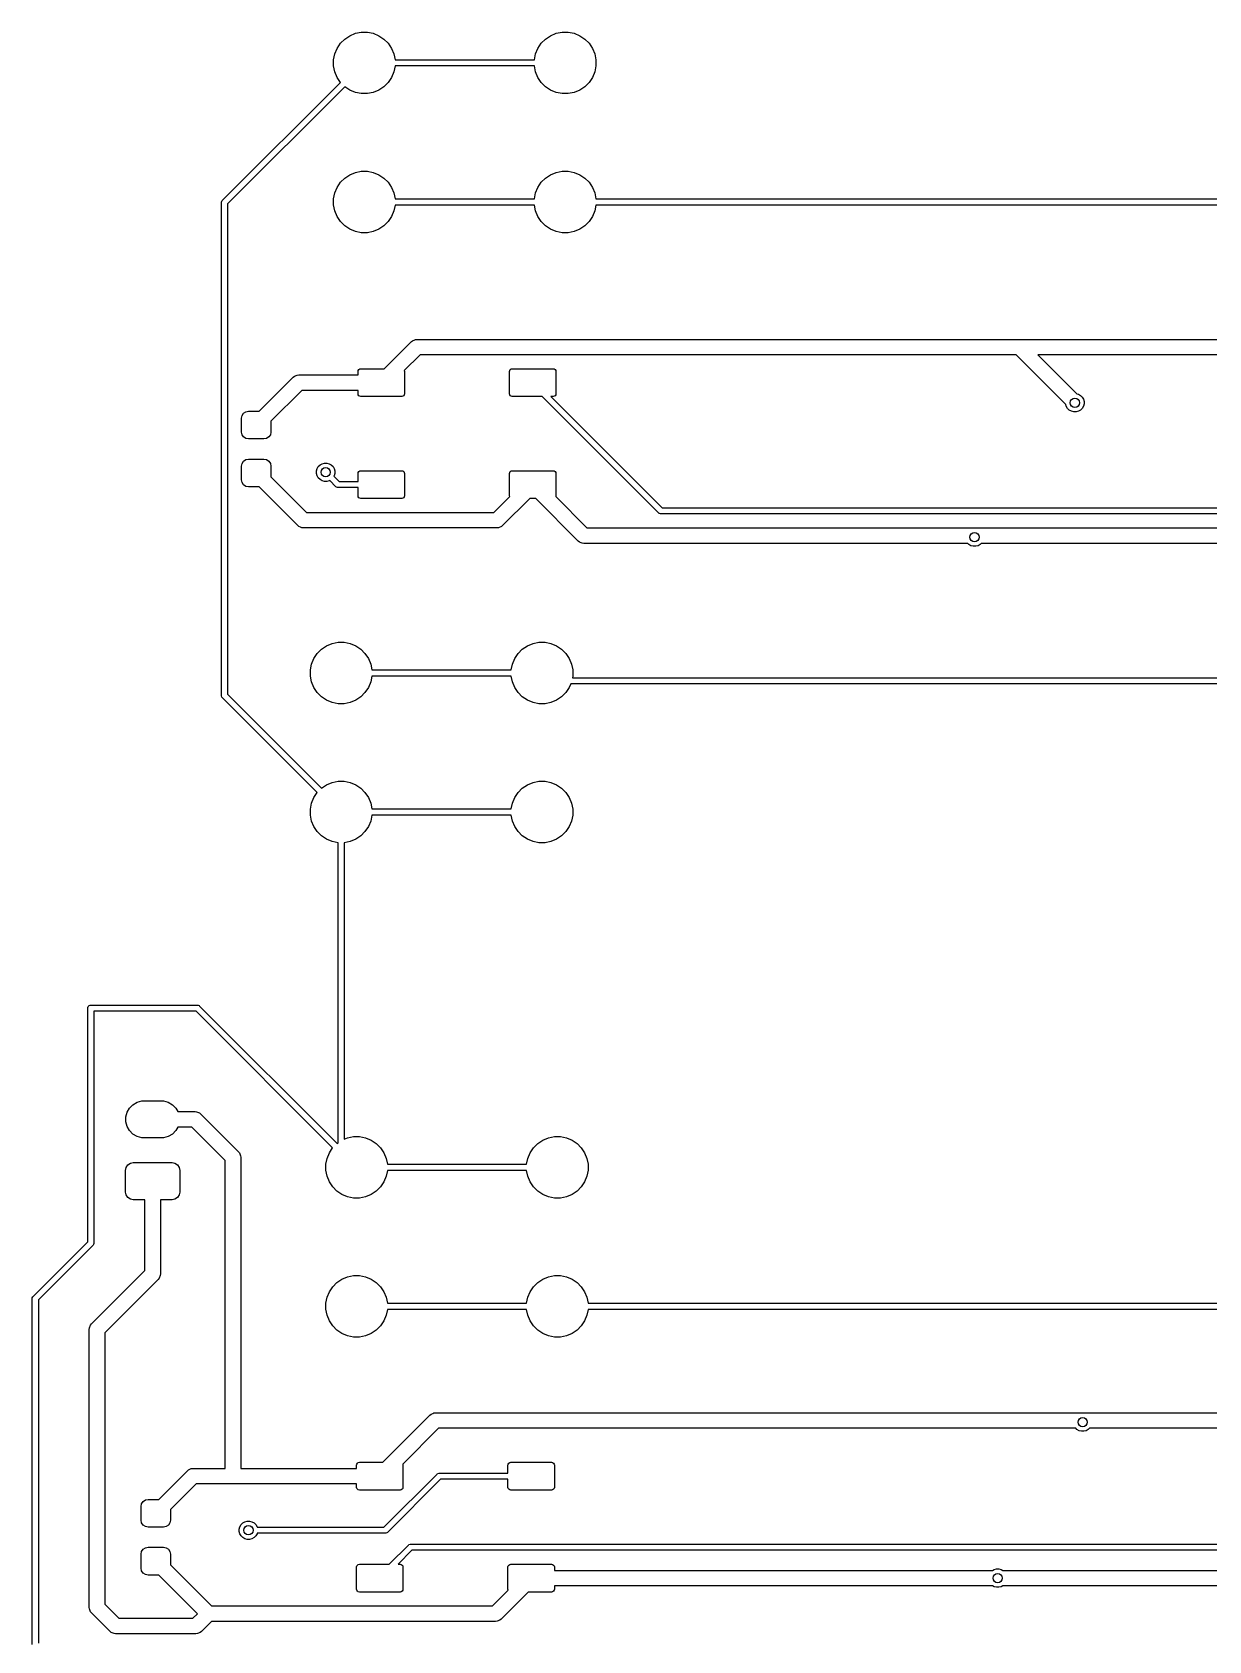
# Model space of a CAD drawing. Extents: x 1.89 to 7.89, y -5.9 to -1.95.
# Drawn here: x 1.894 to 3.393, y -4.129 to -2.079 of the extents above; entities that cross this region are included whole.
import ezdxf

# ---------------------------------------------------------------- set-up
doc = ezdxf.new("R2010")
doc.units = 0
doc.header["$MEASUREMENT"] = 0
doc.layers.add('BLACK', color=7, linetype='CONTINUOUS')

msp = doc.modelspace()

# ---------------------------------------------------------------- linework, layer by layer
at = {"layer": 'BLACK', "linetype": 'CONTINUOUS'}
for p, q in [((2.2865, -2.0931), (2.292, -2.0877)), ((2.292, -2.0877), (2.2984, -2.0834)), ((2.2984, -2.0834), (2.3055, -2.0804)), ((2.3055, -2.0804), (2.3131, -2.0789)), ((2.3131, -2.0789), (2.3208, -2.0789)), ((2.3208, -2.0789), (2.3284, -2.0804)), ((2.3284, -2.0804), (2.3355, -2.0834)), ((2.3355, -2.0834), (2.3419, -2.0877)), ((2.3419, -2.0877), (2.3474, -2.0931)), ((2.5424, -2.0931), (2.5479, -2.0877)), ((2.5479, -2.0877), (2.5543, -2.0834)), ((2.5543, -2.0834), (2.5614, -2.0804)), ((2.5614, -2.0804), (2.569, -2.0789)), ((2.569, -2.0789), (2.5767, -2.0789)), ((2.5767, -2.0789), (2.5843, -2.0804)), ((2.5843, -2.0804), (2.5914, -2.0834)), ((2.5914, -2.0834), (2.5978, -2.0877)), ((2.5978, -2.0877), (2.6033, -2.0931)), ((2.2777, -2.1143), (2.2793, -2.1067)), ((2.2793, -2.1067), (2.2822, -2.0996)), ((2.2822, -2.0996), (2.2865, -2.0931)), ((2.3474, -2.0931), (2.3517, -2.0996)), ((2.3517, -2.0996), (2.3546, -2.1067)), ((2.3546, -2.1067), (2.3561, -2.1142)), ((2.5337, -2.1142), (2.5352, -2.1067)), ((2.5352, -2.1067), (2.5381, -2.0996)), ((2.5381, -2.0996), (2.5424, -2.0931)), ((2.6033, -2.0931), (2.6076, -2.0996)), ((2.6076, -2.0996), (2.6105, -2.1067)), ((2.6105, -2.1067), (2.612, -2.1143)), ((2.2777, -2.122), (2.2777, -2.1143)), ((2.2793, -2.1295), (2.2777, -2.122)), ((2.2822, -2.1367), (2.2793, -2.1295)), ((2.3546, -2.1295), (2.3517, -2.1367)), ((2.3561, -2.122), (2.3546, -2.1295)), ((2.3561, -2.1142), (2.5337, -2.1142)), ((2.5337, -2.122), (2.3561, -2.122)), ((2.5352, -2.1295), (2.5337, -2.122)), ((2.5381, -2.1367), (2.5352, -2.1295)), ((2.6105, -2.1295), (2.6076, -2.1367)), ((2.612, -2.122), (2.6105, -2.1295)), ((2.612, -2.1143), (2.612, -2.122)), ((2.136, -2.2935), (2.2865, -2.143)), ((2.292, -2.1486), (2.1427, -2.2979)), ((2.2865, -2.143), (2.2822, -2.1367)), ((2.2984, -2.1528), (2.292, -2.1486)), ((2.3419, -2.1485), (2.3355, -2.1528)), ((2.3474, -2.1431), (2.3419, -2.1485)), ((2.3517, -2.1367), (2.3474, -2.1431)), ((2.5424, -2.1431), (2.5381, -2.1367)), ((2.5479, -2.1485), (2.5424, -2.1431)), ((2.5543, -2.1528), (2.5479, -2.1485)), ((2.5978, -2.1485), (2.5914, -2.1528)), ((2.6033, -2.1431), (2.5978, -2.1485)), ((2.6076, -2.1367), (2.6033, -2.1431)), ((2.3055, -2.1558), (2.2984, -2.1528)), ((2.3131, -2.1573), (2.3055, -2.1558)), ((2.3208, -2.1573), (2.3131, -2.1573)), ((2.3284, -2.1558), (2.3208, -2.1573)), ((2.3355, -2.1528), (2.3284, -2.1558)), ((2.5614, -2.1558), (2.5543, -2.1528)), ((2.569, -2.1573), (2.5614, -2.1558)), ((2.5767, -2.1573), (2.569, -2.1573)), ((2.5843, -2.1558), (2.5767, -2.1573)), ((2.5914, -2.1528), (2.5843, -2.1558)), ((2.2822, -2.2767), (2.2865, -2.2703)), ((2.2865, -2.2703), (2.292, -2.2648)), ((2.292, -2.2648), (2.2984, -2.2606)), ((2.2984, -2.2606), (2.3055, -2.2576)), ((2.3055, -2.2576), (2.3131, -2.2561)), ((2.3131, -2.2561), (2.3208, -2.2561)), ((2.3208, -2.2561), (2.3284, -2.2576)), ((2.3284, -2.2576), (2.3355, -2.2606)), ((2.3355, -2.2606), (2.3419, -2.2648)), ((2.3419, -2.2648), (2.3474, -2.2703)), ((2.3474, -2.2703), (2.3517, -2.2767)), ((2.5381, -2.2767), (2.5424, -2.2703)), ((2.5424, -2.2703), (2.5479, -2.2648)), ((2.5479, -2.2648), (2.5543, -2.2606)), ((2.5543, -2.2606), (2.5614, -2.2576)), ((2.5614, -2.2576), (2.569, -2.2561)), ((2.569, -2.2561), (2.5767, -2.2561)), ((2.5767, -2.2561), (2.5843, -2.2576)), ((2.5843, -2.2576), (2.5914, -2.2606)), ((2.5914, -2.2606), (2.5978, -2.2648)), ((2.5978, -2.2648), (2.6033, -2.2703)), ((2.6033, -2.2703), (2.6076, -2.2767)), ((2.1348, -2.2963), (2.1349, -2.2955)), ((2.1349, -2.2955), (2.1355, -2.2941)), ((2.1355, -2.2941), (2.136, -2.2935)), ((2.2777, -2.2914), (2.2793, -2.2838)), ((2.2777, -2.2991), (2.2777, -2.2914)), ((2.2793, -2.2838), (2.2822, -2.2767)), ((2.3517, -2.2767), (2.3546, -2.2838)), ((2.3546, -2.2838), (2.3561, -2.2913)), ((2.3561, -2.2913), (2.5337, -2.2913)), ((2.5337, -2.2913), (2.5352, -2.2838)), ((2.5352, -2.2838), (2.5381, -2.2767)), ((2.6076, -2.2767), (2.6105, -2.2838)), ((2.6105, -2.2838), (2.612, -2.2913)), ((2.612, -2.2913), (3.9904, -2.2913)), ((2.1348, -2.9242), (2.1348, -2.2963)), ((2.1427, -2.2979), (2.1427, -2.9225)), ((2.2793, -2.3067), (2.2777, -2.2991)), ((2.2822, -2.3138), (2.2793, -2.3067)), ((2.2865, -2.3203), (2.2822, -2.3138)), ((2.3517, -2.3138), (2.3474, -2.3203)), ((2.3546, -2.3067), (2.3517, -2.3138)), ((2.3561, -2.2992), (2.3546, -2.3067)), ((2.5337, -2.2992), (2.3561, -2.2992)), ((2.5352, -2.3067), (2.5337, -2.2992)), ((2.5381, -2.3138), (2.5352, -2.3067)), ((2.5424, -2.3203), (2.5381, -2.3138)), ((2.6076, -2.3138), (2.6033, -2.3203)), ((2.6105, -2.3067), (2.6076, -2.3138)), ((2.612, -2.2992), (2.6105, -2.3067)), ((3.9904, -2.2992), (2.612, -2.2992)), ((2.292, -2.3257), (2.2865, -2.3203)), ((2.2984, -2.33), (2.292, -2.3257)), ((2.3055, -2.333), (2.2984, -2.33)), ((2.3131, -2.3345), (2.3055, -2.333)), ((2.3208, -2.3345), (2.3131, -2.3345)), ((2.3284, -2.333), (2.3208, -2.3345)), ((2.3355, -2.33), (2.3284, -2.333)), ((2.3419, -2.3257), (2.3355, -2.33)), ((2.3474, -2.3203), (2.3419, -2.3257)), ((2.5479, -2.3257), (2.5424, -2.3203)), ((2.5543, -2.33), (2.5479, -2.3257)), ((2.5614, -2.333), (2.5543, -2.33)), ((2.569, -2.3345), (2.5614, -2.333)), ((2.5767, -2.3345), (2.569, -2.3345)), ((2.5843, -2.333), (2.5767, -2.3345)), ((2.5914, -2.33), (2.5843, -2.333)), ((2.5978, -2.3257), (2.5914, -2.33)), ((2.6033, -2.3203), (2.5978, -2.3257)), ((2.3424, -2.5079), (2.3769, -2.4733)), ((2.3769, -2.4733), (2.3784, -2.4721)), ((2.3784, -2.4721), (2.3813, -2.4709)), ((2.3813, -2.4709), (2.382, -2.4706)), ((2.382, -2.4706), (2.3839, -2.4704)), ((2.3839, -2.4704), (3.1339, -2.4704)), ((3.1339, -2.4704), (3.1515, -2.4704)), ((3.1515, -2.4704), (3.9881, -2.4704)), ((2.388, -2.4901), (2.3679, -2.5102)), ((3.1339, -2.4901), (2.388, -2.4901)), ((3.1475, -2.4901), (3.1339, -2.4901)), ((3.211, -2.5536), (3.1475, -2.4901)), ((3.9841, -2.4901), (3.1753, -2.4901)), ((3.1753, -2.4901), (3.2249, -2.5397)), ((2.1829, -2.562), (2.2263, -2.5186)), ((2.2263, -2.5186), (2.2278, -2.5174)), ((2.2278, -2.5174), (2.2313, -2.5159)), ((2.2313, -2.5159), (2.2333, -2.5157)), ((2.2313, -2.5159), (2.2313, -2.5159)), ((2.2333, -2.5157), (2.3091, -2.5157)), ((2.3091, -2.5114), (2.3093, -2.5101)), ((2.3091, -2.5157), (2.3091, -2.5114)), ((2.3093, -2.5101), (2.3101, -2.5089)), ((2.3101, -2.5089), (2.3112, -2.5081)), ((2.3112, -2.5081), (2.3126, -2.5079)), ((2.3126, -2.5079), (2.3424, -2.5079)), ((2.3679, -2.5102), (2.3681, -2.5114)), ((2.3681, -2.5114), (2.3681, -2.5398)), ((2.502, -2.5114), (2.5022, -2.5101)), ((2.502, -2.5398), (2.502, -2.5114)), ((2.5022, -2.5101), (2.503, -2.5089)), ((2.503, -2.5089), (2.5042, -2.5081)), ((2.5042, -2.5081), (2.5055, -2.5079)), ((2.5055, -2.5079), (2.5575, -2.5079)), ((2.5575, -2.5079), (2.5588, -2.5081)), ((2.5588, -2.5081), (2.56, -2.5089)), ((2.56, -2.5089), (2.5608, -2.5101)), ((2.5608, -2.5101), (2.561, -2.5114)), ((2.561, -2.5114), (2.561, -2.5398)), ((2.2373, -2.5354), (2.1978, -2.5749)), ((2.3091, -2.5354), (2.2373, -2.5354)), ((2.3091, -2.5398), (2.3091, -2.5354)), ((2.3093, -2.5411), (2.3091, -2.5398)), ((2.3101, -2.5423), (2.3093, -2.5411)), ((2.3678, -2.5411), (2.3671, -2.5423)), ((2.3681, -2.5398), (2.3678, -2.5411)), ((2.5022, -2.5411), (2.502, -2.5398)), ((2.503, -2.5423), (2.5022, -2.5411)), ((2.5608, -2.5411), (2.56, -2.5423)), ((2.561, -2.5398), (2.5608, -2.5411)), ((3.2249, -2.5397), (3.227, -2.5403)), ((3.227, -2.5403), (3.2296, -2.5418)), ((3.2296, -2.5418), (3.2318, -2.544)), ((2.163, -2.5646), (2.1659, -2.5627)), ((2.1659, -2.5627), (2.1693, -2.562)), ((2.1693, -2.562), (2.1829, -2.562)), ((2.3112, -2.543), (2.3101, -2.5423)), ((2.3126, -2.5433), (2.3112, -2.543)), ((2.3646, -2.5433), (2.3126, -2.5433)), ((2.3659, -2.543), (2.3646, -2.5433)), ((2.3671, -2.5423), (2.3659, -2.543)), ((2.5042, -2.543), (2.503, -2.5423)), ((2.5055, -2.5433), (2.5042, -2.543)), ((2.5436, -2.5433), (2.5055, -2.5433)), ((2.6921, -2.6918), (2.5436, -2.5433)), ((2.5575, -2.5433), (2.5548, -2.5433)), ((2.5548, -2.5433), (2.6966, -2.6851)), ((2.5588, -2.543), (2.5575, -2.5433)), ((2.56, -2.5423), (2.5588, -2.543)), ((3.2115, -2.5557), (3.211, -2.5536)), ((3.2131, -2.5584), (3.2115, -2.5557)), ((3.2153, -2.5606), (3.2131, -2.5584)), ((3.2179, -2.5621), (3.2153, -2.5606)), ((3.2209, -2.5629), (3.2179, -2.5621)), ((3.227, -2.5621), (3.224, -2.5629)), ((3.2296, -2.5606), (3.227, -2.5621)), ((3.2318, -2.5584), (3.2296, -2.5606)), ((3.2318, -2.544), (3.2334, -2.5467)), ((3.2334, -2.5557), (3.2318, -2.5584)), ((3.2334, -2.5467), (3.2342, -2.5496)), ((3.2342, -2.5527), (3.2334, -2.5557)), ((3.2342, -2.5496), (3.2342, -2.5527)), ((2.1604, -2.5709), (2.1611, -2.5675)), ((2.1604, -2.5886), (2.1604, -2.5709)), ((2.1611, -2.5675), (2.163, -2.5646)), ((2.1978, -2.5749), (2.1978, -2.5886)), ((3.224, -2.5629), (3.2209, -2.5629)), ((2.1611, -2.592), (2.1604, -2.5886)), ((2.163, -2.5948), (2.1611, -2.592)), ((2.1659, -2.5968), (2.163, -2.5948)), ((2.1693, -2.5974), (2.1659, -2.5968)), ((2.189, -2.5974), (2.1693, -2.5974)), ((2.1924, -2.5968), (2.189, -2.5974)), ((2.1952, -2.5948), (2.1924, -2.5968)), ((2.1972, -2.592), (2.1952, -2.5948)), ((2.1978, -2.5886), (2.1972, -2.592)), ((2.163, -2.6256), (2.1659, -2.6237)), ((2.1659, -2.6237), (2.1693, -2.623)), ((2.1693, -2.623), (2.189, -2.623)), ((2.189, -2.623), (2.1924, -2.6237)), ((2.1924, -2.6237), (2.1952, -2.6256)), ((2.1604, -2.6319), (2.1611, -2.6285)), ((2.1604, -2.6496), (2.1604, -2.6319)), ((2.1611, -2.6285), (2.163, -2.6256)), ((2.1952, -2.6256), (2.1972, -2.6285)), ((2.1972, -2.6285), (2.1978, -2.6319)), ((2.1978, -2.6319), (2.1978, -2.6455)), ((2.256, -2.6382), (2.2568, -2.6352)), ((2.256, -2.6413), (2.256, -2.6382)), ((2.2568, -2.6443), (2.256, -2.6413)), ((2.2568, -2.6352), (2.2583, -2.6326)), ((2.2583, -2.647), (2.2568, -2.6443)), ((2.2583, -2.6326), (2.2605, -2.6304)), ((2.2605, -2.6304), (2.2632, -2.6289)), ((2.2632, -2.6289), (2.2662, -2.6281)), ((2.2662, -2.6281), (2.2693, -2.6281)), ((2.2693, -2.6281), (2.2722, -2.6289)), ((2.2722, -2.6289), (2.2749, -2.6304)), ((2.2749, -2.6304), (2.2771, -2.6326)), ((2.2771, -2.6326), (2.2786, -2.6352)), ((2.2786, -2.6443), (2.2783, -2.6448)), ((2.2786, -2.6352), (2.2794, -2.6382)), ((2.2794, -2.6413), (2.2786, -2.6443)), ((2.2794, -2.6382), (2.2794, -2.6413)), ((2.3091, -2.6413), (2.3093, -2.64)), ((2.3091, -2.6516), (2.3091, -2.6413)), ((2.3093, -2.64), (2.3101, -2.6388)), ((2.3101, -2.6388), (2.3112, -2.6381)), ((2.3112, -2.6381), (2.3126, -2.6378)), ((2.3126, -2.6378), (2.3646, -2.6378)), ((2.3646, -2.6378), (2.3659, -2.6381)), ((2.3659, -2.6381), (2.3671, -2.6388)), ((2.3671, -2.6388), (2.3678, -2.64)), ((2.3678, -2.64), (2.3681, -2.6413)), ((2.3681, -2.6413), (2.3681, -2.6697)), ((2.502, -2.6413), (2.5022, -2.64)), ((2.502, -2.6697), (2.502, -2.6413)), ((2.5022, -2.64), (2.503, -2.6388)), ((2.503, -2.6388), (2.5042, -2.6381)), ((2.5042, -2.6381), (2.5055, -2.6378)), ((2.5055, -2.6378), (2.5575, -2.6378)), ((2.5575, -2.6378), (2.5588, -2.6381)), ((2.5588, -2.6381), (2.56, -2.6388)), ((2.56, -2.6388), (2.5608, -2.64)), ((2.5608, -2.64), (2.561, -2.6413)), ((2.561, -2.6413), (2.561, -2.6697)), ((2.1611, -2.653), (2.1604, -2.6496)), ((2.163, -2.6559), (2.1611, -2.653)), ((2.1659, -2.6578), (2.163, -2.6559)), ((2.1693, -2.6585), (2.1659, -2.6578)), ((2.1829, -2.6585), (2.1693, -2.6585)), ((2.2323, -2.7078), (2.1829, -2.6585)), ((2.1978, -2.6455), (2.2433, -2.691)), ((2.2605, -2.6491), (2.2583, -2.647)), ((2.2632, -2.6507), (2.2605, -2.6491)), ((2.2662, -2.6515), (2.2632, -2.6507)), ((2.2693, -2.6515), (2.2662, -2.6515)), ((2.2722, -2.6507), (2.2693, -2.6515)), ((2.2728, -2.6504), (2.2722, -2.6507)), ((2.2807, -2.6583), (2.2728, -2.6504)), ((2.2783, -2.6448), (2.2851, -2.6516)), ((2.2813, -2.6588), (2.2807, -2.6583)), ((2.2817, -2.659), (2.2813, -2.6588)), ((2.2827, -2.6594), (2.2817, -2.659)), ((2.2835, -2.6594), (2.2827, -2.6594)), ((2.3091, -2.6594), (2.2835, -2.6594)), ((2.2851, -2.6516), (2.3091, -2.6516)), ((2.3091, -2.6697), (2.3091, -2.6594)), ((2.3093, -2.671), (2.3091, -2.6697)), ((2.3101, -2.6722), (2.3093, -2.671)), ((2.3112, -2.673), (2.3101, -2.6722)), ((2.3126, -2.6732), (2.3112, -2.673)), ((2.3646, -2.6732), (2.3126, -2.6732)), ((2.3659, -2.673), (2.3646, -2.6732)), ((2.3671, -2.6722), (2.3659, -2.673)), ((2.3678, -2.671), (2.3671, -2.6722)), ((2.3681, -2.6697), (2.3678, -2.671)), ((2.4821, -2.691), (2.5022, -2.6709)), ((2.5277, -2.6732), (2.4931, -2.7078)), ((2.5022, -2.6709), (2.502, -2.6697)), ((2.5353, -2.6732), (2.5277, -2.6732)), ((2.5896, -2.7275), (2.5353, -2.6732)), ((2.561, -2.6697), (2.5608, -2.6709)), ((2.5608, -2.6709), (2.6006, -2.7107)), ((2.6966, -2.6851), (3.9983, -2.6851)), ((2.2433, -2.691), (2.4821, -2.691)), ((2.6927, -2.6923), (2.6921, -2.6918)), ((2.6931, -2.6925), (2.6927, -2.6923)), ((2.6942, -2.6929), (2.6931, -2.6925)), ((2.6949, -2.693), (2.6942, -2.6929)), ((4, -2.693), (2.6949, -2.693)), ((2.2337, -2.709), (2.2323, -2.7078)), ((2.2358, -2.7099), (2.2337, -2.709)), ((2.2373, -2.7105), (2.2358, -2.7099)), ((2.2392, -2.7107), (2.2373, -2.7105)), ((2.4862, -2.7107), (2.2392, -2.7107)), ((2.4881, -2.7105), (2.4862, -2.7107)), ((2.4916, -2.709), (2.4881, -2.7105)), ((2.4931, -2.7078), (2.4916, -2.709)), ((2.4916, -2.709), (2.4916, -2.709)), ((2.6006, -2.7107), (4.1573, -2.7107)), ((2.5911, -2.7287), (2.5896, -2.7275)), ((2.5931, -2.7296), (2.5911, -2.7287)), ((2.5946, -2.7302), (2.5931, -2.7296)), ((2.5965, -2.7304), (2.5946, -2.7302)), ((3.0858, -2.7304), (2.5965, -2.7304)), ((3.0873, -2.7319), (3.0858, -2.7304)), ((3.09, -2.7334), (3.0873, -2.7319)), ((3.0929, -2.7342), (3.09, -2.7334)), ((3.096, -2.7342), (3.0929, -2.7342)), ((3.099, -2.7334), (3.096, -2.7342)), ((3.1017, -2.7319), (3.099, -2.7334)), ((3.1031, -2.7304), (3.1017, -2.7319)), ((4.1613, -2.7304), (3.1031, -2.7304)), ((2.257, -2.8707), (2.2624, -2.8652)), ((2.2624, -2.8652), (2.2688, -2.8609)), ((2.2688, -2.8609), (2.276, -2.858)), ((2.276, -2.858), (2.2835, -2.8565)), ((2.2835, -2.8565), (2.2913, -2.8565)), ((2.2913, -2.8565), (2.2988, -2.858)), ((2.2988, -2.858), (2.306, -2.8609)), ((2.306, -2.8609), (2.3124, -2.8652)), ((2.3124, -2.8652), (2.3178, -2.8707)), ((2.5129, -2.8707), (2.5183, -2.8652)), ((2.5183, -2.8652), (2.5247, -2.8609)), ((2.5247, -2.8609), (2.5319, -2.858)), ((2.5319, -2.858), (2.5394, -2.8565)), ((2.5394, -2.8565), (2.5472, -2.8565)), ((2.5472, -2.8565), (2.5547, -2.858)), ((2.5547, -2.858), (2.5619, -2.8609)), ((2.5619, -2.8609), (2.5683, -2.8652)), ((2.5683, -2.8652), (2.5737, -2.8707)), ((2.2482, -2.8918), (2.2497, -2.8842)), ((2.2497, -2.8842), (2.2527, -2.8771)), ((2.2527, -2.8771), (2.257, -2.8707)), ((2.3178, -2.8707), (2.3221, -2.8771)), ((2.3221, -2.8771), (2.3251, -2.8842)), ((2.3251, -2.8842), (2.3266, -2.8917)), ((2.5041, -2.8917), (2.5056, -2.8842)), ((2.5056, -2.8842), (2.5086, -2.8771)), ((2.5086, -2.8771), (2.5129, -2.8707)), ((2.5737, -2.8707), (2.578, -2.8771)), ((2.578, -2.8771), (2.581, -2.8842)), ((2.581, -2.8842), (2.5825, -2.8918)), ((2.2482, -2.8995), (2.2482, -2.8918)), ((2.2497, -2.9071), (2.2482, -2.8995)), ((2.2527, -2.9142), (2.2497, -2.9071)), ((2.3251, -2.9071), (2.3221, -2.9142)), ((2.3266, -2.8996), (2.3251, -2.9071)), ((2.3266, -2.8917), (2.5041, -2.8917)), ((2.5041, -2.8996), (2.3266, -2.8996)), ((2.5056, -2.9071), (2.5041, -2.8996)), ((2.5086, -2.9142), (2.5056, -2.9071)), ((2.58, -2.9094), (2.578, -2.9142)), ((3.9904, -2.9094), (2.58, -2.9094)), ((2.5825, -2.8995), (2.5821, -2.9016)), ((2.5821, -2.9016), (3.9904, -2.9016)), ((2.5825, -2.8918), (2.5825, -2.8995)), ((2.1349, -2.9249), (2.1348, -2.9242)), ((2.1355, -2.9264), (2.1349, -2.9249)), ((2.136, -2.927), (2.1355, -2.9264)), ((2.2569, -3.0479), (2.136, -2.927)), ((2.1427, -2.9225), (2.2625, -3.0424)), ((2.257, -2.9206), (2.2527, -2.9142)), ((2.2624, -2.9261), (2.257, -2.9206)), ((2.2688, -2.9304), (2.2624, -2.9261)), ((2.276, -2.9333), (2.2688, -2.9304)), ((2.306, -2.9304), (2.2988, -2.9333)), ((2.3124, -2.9261), (2.306, -2.9304)), ((2.3178, -2.9206), (2.3124, -2.9261)), ((2.3221, -2.9142), (2.3178, -2.9206)), ((2.5129, -2.9206), (2.5086, -2.9142)), ((2.5183, -2.9261), (2.5129, -2.9206)), ((2.5247, -2.9304), (2.5183, -2.9261)), ((2.5319, -2.9333), (2.5247, -2.9304)), ((2.5619, -2.9304), (2.5547, -2.9333)), ((2.5683, -2.9261), (2.5619, -2.9304)), ((2.5737, -2.9206), (2.5683, -2.9261)), ((2.578, -2.9142), (2.5737, -2.9206)), ((2.2835, -2.9348), (2.276, -2.9333)), ((2.2913, -2.9348), (2.2835, -2.9348)), ((2.2988, -2.9333), (2.2913, -2.9348)), ((2.5394, -2.9348), (2.5319, -2.9333)), ((2.5472, -2.9348), (2.5394, -2.9348)), ((2.5547, -2.9333), (2.5472, -2.9348)), ((2.276, -3.0352), (2.2835, -3.0337)), ((2.2835, -3.0337), (2.2913, -3.0337)), ((2.2913, -3.0337), (2.2988, -3.0352)), ((2.5319, -3.0352), (2.5394, -3.0337)), ((2.5394, -3.0337), (2.5472, -3.0337)), ((2.5472, -3.0337), (2.5547, -3.0352)), ((2.2497, -3.0614), (2.2527, -3.0543)), ((2.2527, -3.0543), (2.2569, -3.0479)), ((2.2625, -3.0424), (2.2688, -3.0381)), ((2.2688, -3.0381), (2.276, -3.0352)), ((2.2988, -3.0352), (2.306, -3.0381)), ((2.306, -3.0381), (2.3124, -3.0424)), ((2.3124, -3.0424), (2.3178, -3.0479)), ((2.3178, -3.0479), (2.3221, -3.0543)), ((2.3221, -3.0543), (2.3251, -3.0614)), ((2.5056, -3.0614), (2.5086, -3.0543)), ((2.5086, -3.0543), (2.5129, -3.0479)), ((2.5129, -3.0479), (2.5183, -3.0424)), ((2.5183, -3.0424), (2.5247, -3.0381)), ((2.5247, -3.0381), (2.5319, -3.0352)), ((2.5547, -3.0352), (2.5619, -3.0381)), ((2.5619, -3.0381), (2.5683, -3.0424)), ((2.5683, -3.0424), (2.5737, -3.0479)), ((2.5737, -3.0479), (2.578, -3.0543)), ((2.578, -3.0543), (2.581, -3.0614)), ((2.2482, -3.069), (2.2497, -3.0614)), ((2.2482, -3.0767), (2.2482, -3.069)), ((2.3251, -3.0614), (2.3266, -3.0689)), ((2.3266, -3.0689), (2.5041, -3.0689)), ((2.5041, -3.0689), (2.5056, -3.0614)), ((2.581, -3.0614), (2.5825, -3.069)), ((2.5825, -3.069), (2.5825, -3.0767)), ((2.2497, -3.0843), (2.2482, -3.0767)), ((2.2527, -3.0914), (2.2497, -3.0843)), ((2.257, -3.0978), (2.2527, -3.0914)), ((2.3221, -3.0914), (2.3178, -3.0978)), ((2.3251, -3.0843), (2.3221, -3.0914)), ((2.3266, -3.0768), (2.3251, -3.0843)), ((2.5041, -3.0768), (2.3266, -3.0768)), ((2.5056, -3.0843), (2.5041, -3.0768)), ((2.5086, -3.0914), (2.5056, -3.0843)), ((2.5129, -3.0978), (2.5086, -3.0914)), ((2.578, -3.0914), (2.5737, -3.0978)), ((2.581, -3.0843), (2.578, -3.0914)), ((2.5825, -3.0767), (2.581, -3.0843)), ((2.2624, -3.1033), (2.257, -3.0978)), ((2.2688, -3.1076), (2.2624, -3.1033)), ((2.276, -3.1105), (2.2688, -3.1076)), ((2.2835, -3.112), (2.276, -3.1105)), ((2.2835, -3.4943), (2.2835, -3.112)), ((2.2988, -3.1105), (2.2913, -3.112)), ((2.2913, -3.112), (2.2913, -3.4897)), ((2.306, -3.1076), (2.2988, -3.1105)), ((2.3124, -3.1033), (2.306, -3.1076)), ((2.3178, -3.0978), (2.3124, -3.1033)), ((2.5183, -3.1033), (2.5129, -3.0978)), ((2.5247, -3.1076), (2.5183, -3.1033)), ((2.5319, -3.1105), (2.5247, -3.1076)), ((2.5394, -3.112), (2.5319, -3.1105)), ((2.5472, -3.112), (2.5394, -3.112)), ((2.5547, -3.1105), (2.5472, -3.112)), ((2.5619, -3.1076), (2.5547, -3.1105)), ((2.5683, -3.1033), (2.5619, -3.1076)), ((2.5737, -3.0978), (2.5683, -3.1033)), ((1.9646, -3.3221), (1.9652, -3.3206)), ((1.9652, -3.3206), (1.9663, -3.3196)), ((1.9663, -3.3196), (1.9677, -3.319)), ((1.9677, -3.319), (1.9685, -3.3189)), ((1.9685, -3.3189), (2.1043, -3.3189)), ((2.1043, -3.3189), (2.1051, -3.319)), ((2.1051, -3.319), (2.1065, -3.3196)), ((2.1065, -3.3196), (2.1071, -3.3201)), ((2.1071, -3.3201), (2.2822, -3.4951)), ((1.9646, -3.3228), (1.9646, -3.3221)), ((1.9646, -3.6204), (1.9646, -3.3228)), ((2.1027, -3.3268), (1.9724, -3.3268)), ((1.9724, -3.3268), (1.9724, -3.622)), ((2.2766, -3.5007), (2.1027, -3.3268)), ((2.022, -3.4458), (2.0274, -3.4427)), ((2.0274, -3.4427), (2.0333, -3.4411)), ((2.0333, -3.4411), (2.0364, -3.4409)), ((2.0364, -3.4409), (2.0581, -3.4409)), ((2.0581, -3.4409), (2.0612, -3.4411)), ((2.0612, -3.4411), (2.0671, -3.4427)), ((2.0671, -3.4427), (2.0725, -3.4458)), ((2.013, -3.4615), (2.0146, -3.4555)), ((2.013, -3.4677), (2.013, -3.4615)), ((2.0146, -3.4555), (2.0177, -3.4502)), ((2.0177, -3.4502), (2.022, -3.4458)), ((2.0725, -3.4458), (2.0768, -3.4502)), ((2.0768, -3.4502), (2.0794, -3.4547)), ((2.0794, -3.4547), (2.1014, -3.4547)), ((2.1014, -3.4547), (2.1033, -3.4549)), ((2.1033, -3.4549), (2.1068, -3.4564)), ((2.1068, -3.4564), (2.1068, -3.4564)), ((2.1068, -3.4564), (2.1083, -3.4576)), ((2.1083, -3.4576), (2.1566, -3.5058)), ((2.0146, -3.4736), (2.013, -3.4677)), ((2.0177, -3.4789), (2.0146, -3.4736)), ((2.022, -3.4833), (2.0177, -3.4789)), ((2.0274, -3.4864), (2.022, -3.4833)), ((2.0725, -3.4833), (2.0671, -3.4864)), ((2.0768, -3.4789), (2.0725, -3.4833)), ((2.0794, -3.4744), (2.0768, -3.4789)), ((2.0973, -3.4744), (2.0794, -3.4744)), ((2.1398, -3.5169), (2.0973, -3.4744)), ((2.0333, -3.488), (2.0274, -3.4864)), ((2.0364, -3.4882), (2.0333, -3.488)), ((2.0581, -3.4882), (2.0364, -3.4882)), ((2.0612, -3.488), (2.0581, -3.4882)), ((2.0671, -3.4864), (2.0612, -3.488)), ((2.2724, -3.507), (2.2766, -3.5007)), ((2.2822, -3.4951), (2.2835, -3.4943)), ((2.2913, -3.4897), (2.2957, -3.4879)), ((2.2957, -3.4879), (2.3032, -3.4864)), ((2.3032, -3.4864), (2.3109, -3.4864)), ((2.3109, -3.4864), (2.3185, -3.4879)), ((2.3185, -3.4879), (2.3256, -3.4909)), ((2.3256, -3.4909), (2.3321, -3.4952)), ((2.3321, -3.4952), (2.3375, -3.5006)), ((2.3375, -3.5006), (2.3418, -3.507)), ((2.5283, -3.507), (2.5326, -3.5006)), ((2.5326, -3.5006), (2.538, -3.4952)), ((2.538, -3.4952), (2.5444, -3.4909)), ((2.5444, -3.4909), (2.5516, -3.4879)), ((2.5516, -3.4879), (2.5591, -3.4864)), ((2.5591, -3.4864), (2.5669, -3.4864)), ((2.5669, -3.4864), (2.5744, -3.4879)), ((2.5744, -3.4879), (2.5816, -3.4909)), ((2.5816, -3.4909), (2.588, -3.4952)), ((2.588, -3.4952), (2.5934, -3.5006)), ((2.5934, -3.5006), (2.5977, -3.507)), ((2.0128, -3.5295), (2.0135, -3.5258)), ((2.0135, -3.5258), (2.0157, -3.5226)), ((2.0157, -3.5226), (2.0189, -3.5204)), ((2.0189, -3.5204), (2.0226, -3.5197)), ((2.0226, -3.5197), (2.0719, -3.5197)), ((2.0719, -3.5197), (2.0756, -3.5204)), ((2.0756, -3.5204), (2.0788, -3.5226)), ((2.0788, -3.5226), (2.0809, -3.5258)), ((2.0809, -3.5258), (2.0817, -3.5295)), ((2.1398, -3.9094), (2.1398, -3.5169)), ((2.1566, -3.5058), (2.1578, -3.5073)), ((2.1578, -3.5073), (2.1593, -3.5109)), ((2.1593, -3.5109), (2.1593, -3.5109)), ((2.1593, -3.5109), (2.1594, -3.5128)), ((2.1594, -3.5128), (2.1594, -3.9094)), ((2.2679, -3.5217), (2.2694, -3.5142)), ((2.2679, -3.5294), (2.2679, -3.5217)), ((2.2694, -3.5142), (2.2724, -3.507)), ((2.3418, -3.507), (2.3448, -3.5142)), ((2.3448, -3.5142), (2.3463, -3.5217)), ((2.3463, -3.5217), (2.5238, -3.5217)), ((2.5238, -3.5217), (2.5253, -3.5142)), ((2.5253, -3.5142), (2.5283, -3.507)), ((2.5977, -3.507), (2.6007, -3.5142)), ((2.6007, -3.5142), (2.6022, -3.5217)), ((2.6022, -3.5217), (2.6022, -3.5294)), ((2.0128, -3.5571), (2.0128, -3.5295)), ((2.0817, -3.5295), (2.0817, -3.5571)), ((2.2694, -3.537), (2.2679, -3.5294)), ((2.2724, -3.5441), (2.2694, -3.537)), ((2.2767, -3.5506), (2.2724, -3.5441)), ((2.3418, -3.5441), (2.3375, -3.5506)), ((2.3448, -3.537), (2.3418, -3.5441)), ((2.3463, -3.5295), (2.3448, -3.537)), ((2.5238, -3.5295), (2.3463, -3.5295)), ((2.5253, -3.537), (2.5238, -3.5295)), ((2.5283, -3.5441), (2.5253, -3.537)), ((2.5326, -3.5506), (2.5283, -3.5441)), ((2.5977, -3.5441), (2.5934, -3.5506)), ((2.6007, -3.537), (2.5977, -3.5441)), ((2.6022, -3.5294), (2.6007, -3.537)), ((2.0135, -3.5609), (2.0128, -3.5571)), ((2.0157, -3.564), (2.0135, -3.5609)), ((2.0189, -3.5662), (2.0157, -3.564)), ((2.0226, -3.5669), (2.0189, -3.5662)), ((2.0374, -3.5669), (2.0226, -3.5669)), ((2.0374, -3.6573), (2.0374, -3.5669)), ((2.0719, -3.5669), (2.0571, -3.5669)), ((2.0571, -3.5669), (2.0571, -3.6614)), ((2.0756, -3.5662), (2.0719, -3.5669)), ((2.0788, -3.564), (2.0756, -3.5662)), ((2.0809, -3.5609), (2.0788, -3.564)), ((2.0817, -3.5571), (2.0809, -3.5609)), ((2.2821, -3.556), (2.2767, -3.5506)), ((2.2885, -3.5603), (2.2821, -3.556)), ((2.2957, -3.5633), (2.2885, -3.5603)), ((2.3032, -3.5648), (2.2957, -3.5633)), ((2.3109, -3.5648), (2.3032, -3.5648)), ((2.3185, -3.5633), (2.3109, -3.5648)), ((2.3256, -3.5603), (2.3185, -3.5633)), ((2.3321, -3.556), (2.3256, -3.5603)), ((2.3375, -3.5506), (2.3321, -3.556)), ((2.538, -3.556), (2.5326, -3.5506)), ((2.5444, -3.5603), (2.538, -3.556)), ((2.5516, -3.5633), (2.5444, -3.5603)), ((2.5591, -3.5648), (2.5516, -3.5633)), ((2.5669, -3.5648), (2.5591, -3.5648)), ((2.5744, -3.5633), (2.5669, -3.5648)), ((2.5816, -3.5603), (2.5744, -3.5633)), ((2.588, -3.556), (2.5816, -3.5603)), ((2.5934, -3.5506), (2.588, -3.556)), ((1.8949, -3.6901), (1.9646, -3.6204)), ((1.9713, -3.6248), (1.9016, -3.6945)), ((1.9718, -3.6242), (1.9713, -3.6248)), ((1.9719, -3.6238), (1.9718, -3.6242)), ((1.9724, -3.6228), (1.9719, -3.6238)), ((1.9724, -3.622), (1.9724, -3.6228)), ((1.9694, -3.7253), (2.0374, -3.6573)), ((2.0542, -3.6684), (1.9862, -3.7364)), ((2.0554, -3.6669), (2.0542, -3.6684)), ((2.0569, -3.6633), (2.0554, -3.6669)), ((2.0554, -3.6669), (2.0554, -3.6669)), ((2.0571, -3.6614), (2.0569, -3.6633)), ((2.2821, -3.6723), (2.2885, -3.668)), ((2.2885, -3.668), (2.2957, -3.6651)), ((2.2957, -3.6651), (2.3032, -3.6636)), ((2.3032, -3.6636), (2.3109, -3.6636)), ((2.3109, -3.6636), (2.3185, -3.6651)), ((2.3185, -3.6651), (2.3256, -3.668)), ((2.3256, -3.668), (2.3321, -3.6723)), ((2.538, -3.6723), (2.5444, -3.668)), ((2.5444, -3.668), (2.5516, -3.6651)), ((2.5516, -3.6651), (2.5591, -3.6636)), ((2.5591, -3.6636), (2.5669, -3.6636)), ((2.5669, -3.6636), (2.5744, -3.6651)), ((2.5744, -3.6651), (2.5816, -3.668)), ((2.5816, -3.668), (2.588, -3.6723)), ((1.8944, -3.6907), (1.8949, -3.6901)), ((2.2694, -3.6913), (2.2724, -3.6842)), ((2.2724, -3.6842), (2.2767, -3.6778)), ((2.2767, -3.6778), (2.2821, -3.6723)), ((2.3321, -3.6723), (2.3375, -3.6778)), ((2.3375, -3.6778), (2.3418, -3.6842)), ((2.3418, -3.6842), (2.3448, -3.6913)), ((2.5253, -3.6913), (2.5283, -3.6842)), ((2.5283, -3.6842), (2.5326, -3.6778)), ((2.5326, -3.6778), (2.538, -3.6723)), ((2.588, -3.6723), (2.5934, -3.6778)), ((2.5934, -3.6778), (2.5977, -3.6842)), ((2.5977, -3.6842), (2.6007, -3.6913)), ((1.8937, -3.6929), (1.8938, -3.6921)), ((1.8937, -4.1339), (1.8937, -3.6929)), ((1.8938, -3.6921), (1.8944, -3.6907)), ((1.9016, -3.6945), (1.9016, -4.1322)), ((2.2679, -3.6989), (2.2694, -3.6913)), ((2.2679, -3.7066), (2.2679, -3.6989)), ((2.2694, -3.7142), (2.2679, -3.7066)), ((2.3448, -3.6913), (2.3463, -3.6988)), ((2.3463, -3.7067), (2.3448, -3.7142)), ((2.3463, -3.6988), (2.5238, -3.6988)), ((2.5238, -3.7067), (2.3463, -3.7067)), ((2.5238, -3.6988), (2.5253, -3.6913)), ((2.5253, -3.7142), (2.5238, -3.7067)), ((2.6007, -3.6913), (2.6022, -3.6988)), ((2.6022, -3.7067), (2.6007, -3.7142)), ((2.6022, -3.6988), (3.9904, -3.6988)), ((3.9904, -3.7067), (2.6022, -3.7067)), ((1.9665, -3.7323), (1.9667, -3.7304)), ((1.9667, -3.7304), (1.9682, -3.7268)), ((1.9682, -3.7268), (1.9694, -3.7253)), ((1.9682, -3.7268), (1.9682, -3.7268)), ((2.2724, -3.7213), (2.2694, -3.7142)), ((2.2767, -3.7277), (2.2724, -3.7213)), ((2.2821, -3.7332), (2.2767, -3.7277)), ((2.3375, -3.7277), (2.3321, -3.7332)), ((2.3418, -3.7213), (2.3375, -3.7277)), ((2.3448, -3.7142), (2.3418, -3.7213)), ((2.5283, -3.7213), (2.5253, -3.7142)), ((2.5326, -3.7277), (2.5283, -3.7213)), ((2.538, -3.7332), (2.5326, -3.7277)), ((2.5934, -3.7277), (2.588, -3.7332)), ((2.5977, -3.7213), (2.5934, -3.7277)), ((2.6007, -3.7142), (2.5977, -3.7213)), ((1.9665, -4.0866), (1.9665, -3.7323)), ((1.9862, -3.7364), (1.9862, -4.0825)), ((2.2885, -3.7375), (2.2821, -3.7332)), ((2.2957, -3.7404), (2.2885, -3.7375)), ((2.3032, -3.7419), (2.2957, -3.7404)), ((2.3109, -3.7419), (2.3032, -3.7419)), ((2.3185, -3.7404), (2.3109, -3.7419)), ((2.3256, -3.7375), (2.3185, -3.7404)), ((2.3321, -3.7332), (2.3256, -3.7375)), ((2.5444, -3.7375), (2.538, -3.7332)), ((2.5516, -3.7404), (2.5444, -3.7375)), ((2.5591, -3.7419), (2.5516, -3.7404)), ((2.5669, -3.7419), (2.5591, -3.7419)), ((2.5744, -3.7404), (2.5669, -3.7419)), ((2.5816, -3.7375), (2.5744, -3.7404)), ((2.588, -3.7332), (2.5816, -3.7375)), ((2.3404, -3.9016), (2.4006, -3.8414)), ((2.4006, -3.8414), (2.4021, -3.8402)), ((2.4021, -3.8402), (2.4042, -3.8393)), ((2.4042, -3.8393), (2.4056, -3.8387)), ((2.4056, -3.8387), (2.4076, -3.8385)), ((2.4076, -3.8385), (4.2752, -3.8385)), ((2.4116, -3.8582), (2.3659, -3.9039)), ((3.2235, -3.8582), (2.4116, -3.8582)), ((3.2251, -3.8598), (3.2235, -3.8582)), ((3.2278, -3.8613), (3.2251, -3.8598)), ((3.2307, -3.8621), (3.2278, -3.8613)), ((3.2338, -3.8621), (3.2307, -3.8621)), ((3.2368, -3.8613), (3.2338, -3.8621)), ((3.2395, -3.8598), (3.2368, -3.8613)), ((3.241, -3.8582), (3.2395, -3.8598)), ((4.2711, -3.8582), (3.241, -3.8582)), ((2.055, -3.9488), (2.0915, -3.9123)), ((2.0915, -3.9123), (2.093, -3.9111)), ((2.093, -3.9111), (2.0965, -3.9096)), ((2.093, -3.9111), (2.093, -3.9111)), ((2.0965, -3.9096), (2.0984, -3.9094)), ((2.0984, -3.9094), (2.1398, -3.9094)), ((2.1594, -3.9094), (2.3071, -3.9094)), ((2.3071, -3.9051), (2.3074, -3.9038)), ((2.3071, -3.9094), (2.3071, -3.9051)), ((2.3074, -3.9038), (2.3081, -3.9026)), ((2.3081, -3.9026), (2.3093, -3.9018)), ((2.3093, -3.9018), (2.3106, -3.9016)), ((2.3106, -3.9016), (2.3404, -3.9016)), ((2.3659, -3.9039), (2.3661, -3.9051)), ((2.3661, -3.9051), (2.3661, -3.9335)), ((2.4104, -3.916), (2.4118, -3.9154)), ((2.4118, -3.9154), (2.4126, -3.9154)), ((2.4126, -3.9154), (2.5, -3.9154)), ((2.5, -3.9051), (2.5003, -3.9038)), ((2.5, -3.9154), (2.5, -3.9051)), ((2.5003, -3.9038), (2.501, -3.9026)), ((2.501, -3.9026), (2.5022, -3.9018)), ((2.5022, -3.9018), (2.5035, -3.9016)), ((2.5035, -3.9016), (2.5555, -3.9016)), ((2.5555, -3.9016), (2.5569, -3.9018)), ((2.5569, -3.9018), (2.558, -3.9026)), ((2.558, -3.9026), (2.5588, -3.9038)), ((2.5588, -3.9038), (2.5591, -3.9051)), ((2.5591, -3.9051), (2.5591, -3.9335)), ((2.1025, -3.9291), (2.0699, -3.9618)), ((2.1496, -3.9291), (2.1025, -3.9291)), ((2.3071, -3.9291), (2.1496, -3.9291)), ((2.3071, -3.9335), (2.3071, -3.9291)), ((2.3074, -3.9348), (2.3071, -3.9335)), ((2.3081, -3.936), (2.3074, -3.9348)), ((2.3093, -3.9367), (2.3081, -3.936)), ((2.342, -3.9843), (2.4098, -3.9165)), ((2.4142, -3.9232), (2.3464, -3.991)), ((2.3651, -3.936), (2.364, -3.9367)), ((2.3659, -3.9348), (2.3651, -3.936)), ((2.3661, -3.9335), (2.3659, -3.9348)), ((2.4098, -3.9165), (2.4104, -3.916)), ((2.5, -3.9232), (2.4142, -3.9232)), ((2.5, -3.9335), (2.5, -3.9232)), ((2.5003, -3.9348), (2.5, -3.9335)), ((2.501, -3.936), (2.5003, -3.9348)), ((2.5022, -3.9367), (2.501, -3.936)), ((2.558, -3.936), (2.5569, -3.9367)), ((2.5588, -3.9348), (2.558, -3.936)), ((2.5591, -3.9335), (2.5588, -3.9348)), ((2.0325, -3.9577), (2.0332, -3.9543)), ((2.0332, -3.9543), (2.0351, -3.9514)), ((2.0351, -3.9514), (2.0379, -3.9495)), ((2.0379, -3.9495), (2.0413, -3.9488)), ((2.0413, -3.9488), (2.055, -3.9488)), ((2.3106, -3.937), (2.3093, -3.9367)), ((2.3626, -3.937), (2.3106, -3.937)), ((2.364, -3.9367), (2.3626, -3.937)), ((2.5035, -3.937), (2.5022, -3.9367)), ((2.5555, -3.937), (2.5035, -3.937)), ((2.5569, -3.9367), (2.5555, -3.937)), ((2.0325, -3.9754), (2.0325, -3.9577)), ((2.0332, -3.9788), (2.0325, -3.9754)), ((2.0699, -3.9754), (2.0692, -3.9788)), ((2.0699, -3.9618), (2.0699, -3.9754)), ((2.1621, -3.9788), (2.1648, -3.9773)), ((2.1648, -3.9773), (2.1677, -3.9765)), ((2.1677, -3.9765), (2.1708, -3.9765)), ((2.1708, -3.9765), (2.1738, -3.9773)), ((2.1738, -3.9773), (2.1765, -3.9788)), ((2.0351, -3.9817), (2.0332, -3.9788)), ((2.0379, -3.9836), (2.0351, -3.9817)), ((2.0413, -3.9843), (2.0379, -3.9836)), ((2.061, -3.9843), (2.0413, -3.9843)), ((2.0644, -3.9836), (2.061, -3.9843)), ((2.0673, -3.9817), (2.0644, -3.9836)), ((2.0692, -3.9788), (2.0673, -3.9817)), ((2.1576, -3.9866), (2.1584, -3.9837)), ((2.1576, -3.9897), (2.1576, -3.9866)), ((2.1584, -3.9927), (2.1576, -3.9897)), ((2.1584, -3.9837), (2.1599, -3.981)), ((2.1599, -3.9954), (2.1584, -3.9927)), ((2.1599, -3.981), (2.1621, -3.9788)), ((2.1621, -3.9976), (2.1599, -3.9954)), ((2.1648, -3.9991), (2.1621, -3.9976)), ((2.1765, -3.9976), (2.1738, -3.9991)), ((2.1765, -3.9788), (2.1787, -3.981)), ((2.1787, -3.9954), (2.1765, -3.9976)), ((2.1787, -3.981), (2.1802, -3.9837)), ((2.1802, -3.9927), (2.1787, -3.9954)), ((2.1802, -3.9837), (2.1804, -3.9843)), ((2.1804, -3.9921), (2.1802, -3.9927)), ((2.1804, -3.9843), (2.342, -3.9843)), ((2.3437, -3.9921), (2.1804, -3.9921)), ((2.3444, -3.9921), (2.3437, -3.9921)), ((2.3458, -3.9915), (2.3444, -3.9921)), ((2.3464, -3.991), (2.3458, -3.9915)), ((2.0325, -4.0187), (2.0332, -4.0153)), ((2.0332, -4.0153), (2.0351, -4.0124)), ((2.0351, -4.0124), (2.0379, -4.0105)), ((2.0379, -4.0105), (2.0413, -4.0098)), ((2.0413, -4.0098), (2.061, -4.0098)), ((2.061, -4.0098), (2.0644, -4.0105)), ((2.0644, -4.0105), (2.0673, -4.0124)), ((2.0673, -4.0124), (2.0692, -4.0153)), ((2.0692, -4.0153), (2.0699, -4.0187)), ((2.1677, -3.9999), (2.1648, -3.9991)), ((2.1708, -3.9999), (2.1677, -3.9999)), ((2.1738, -3.9991), (2.1708, -3.9999)), ((2.3488, -4.0315), (2.3732, -4.007)), ((2.3777, -4.0137), (2.3599, -4.0315)), ((2.3732, -4.007), (2.3738, -4.0065)), ((2.3738, -4.0065), (2.3753, -4.0059)), ((2.3753, -4.0059), (2.376, -4.0059)), ((2.376, -4.0059), (3.7217, -4.0059)), ((3.7233, -4.0137), (2.3777, -4.0137)), ((2.0325, -4.0364), (2.0325, -4.0187)), ((2.0332, -4.0398), (2.0325, -4.0364)), ((2.0699, -4.0187), (2.0699, -4.0323)), ((2.0699, -4.0323), (2.1222, -4.0847)), ((2.3071, -4.035), (2.3074, -4.0337)), ((2.3071, -4.0634), (2.3071, -4.035)), ((2.3074, -4.0337), (2.3081, -4.0325)), ((2.3081, -4.0325), (2.3093, -4.0318)), ((2.3093, -4.0318), (2.3106, -4.0315)), ((2.3106, -4.0315), (2.3488, -4.0315)), ((2.3599, -4.0315), (2.3626, -4.0315)), ((2.3626, -4.0315), (2.364, -4.0318)), ((2.364, -4.0318), (2.3651, -4.0325)), ((2.3651, -4.0325), (2.3659, -4.0337)), ((2.3659, -4.0337), (2.3661, -4.035)), ((2.3661, -4.035), (2.3661, -4.0634)), ((2.5, -4.035), (2.5003, -4.0337)), ((2.5, -4.0634), (2.5, -4.035)), ((2.5003, -4.0337), (2.501, -4.0325)), ((2.501, -4.0325), (2.5022, -4.0318)), ((2.5022, -4.0318), (2.5035, -4.0315)), ((2.5035, -4.0315), (2.5555, -4.0315)), ((2.5555, -4.0315), (2.5569, -4.0318)), ((2.5569, -4.0318), (2.558, -4.0325)), ((2.558, -4.0325), (2.5588, -4.0337)), ((2.5588, -4.0337), (2.5591, -4.035)), ((2.5591, -4.035), (2.5591, -4.0394)), ((3.1176, -4.0394), (3.1195, -4.0383)), ((3.1195, -4.0383), (3.1225, -4.0375)), ((3.1225, -4.0375), (3.1256, -4.0375)), ((3.1256, -4.0375), (3.1285, -4.0383)), ((3.1285, -4.0383), (3.1304, -4.0394)), ((2.0351, -4.0427), (2.0332, -4.0398)), ((2.0379, -4.0446), (2.0351, -4.0427)), ((2.0413, -4.0453), (2.0379, -4.0446)), ((2.055, -4.0453), (2.0413, -4.0453)), ((2.1042, -4.0945), (2.055, -4.0453)), ((2.5591, -4.0394), (3.1176, -4.0394)), ((3.1176, -4.0591), (2.5591, -4.0591)), ((2.5591, -4.0591), (2.5591, -4.0634)), ((3.1195, -4.0601), (3.1176, -4.0591)), ((3.1304, -4.0591), (3.1285, -4.0601)), ((3.1304, -4.0394), (3.803, -4.0394)), ((3.8071, -4.0591), (3.1304, -4.0591)), ((2.3074, -4.0647), (2.3071, -4.0634)), ((2.3081, -4.0659), (2.3074, -4.0647)), ((2.3093, -4.0667), (2.3081, -4.0659)), ((2.3106, -4.0669), (2.3093, -4.0667)), ((2.3626, -4.0669), (2.3106, -4.0669)), ((2.364, -4.0667), (2.3626, -4.0669)), ((2.3651, -4.0659), (2.364, -4.0667)), ((2.3659, -4.0647), (2.3651, -4.0659)), ((2.3661, -4.0634), (2.3659, -4.0647)), ((2.4801, -4.0847), (2.5002, -4.0646)), ((2.5257, -4.0669), (2.4912, -4.1015)), ((2.5002, -4.0646), (2.5, -4.0634)), ((2.5555, -4.0669), (2.5257, -4.0669)), ((2.5569, -4.0667), (2.5555, -4.0669)), ((2.558, -4.0659), (2.5569, -4.0667)), ((2.5588, -4.0647), (2.558, -4.0659)), ((2.5591, -4.0634), (2.5588, -4.0647)), ((3.1225, -4.0609), (3.1195, -4.0601)), ((3.1256, -4.0609), (3.1225, -4.0609)), ((3.1285, -4.0601), (3.1256, -4.0609)), ((1.9667, -4.0885), (1.9665, -4.0866)), ((1.9682, -4.0921), (1.9667, -4.0885)), ((1.9694, -4.0936), (1.9682, -4.0921)), ((1.9682, -4.0921), (1.9682, -4.0921)), ((1.993, -4.1172), (1.9694, -4.0936)), ((1.9862, -4.0825), (2.0041, -4.1004)), ((2.0984, -4.1004), (2.1042, -4.0945)), ((2.1222, -4.0847), (2.4801, -4.0847)), ((1.9945, -4.1184), (1.993, -4.1172)), ((1.9981, -4.1199), (1.9945, -4.1184)), ((1.9945, -4.1184), (1.9945, -4.1184)), ((2, -4.1201), (1.9981, -4.1199)), ((2.1024, -4.1201), (2, -4.1201)), ((2.0041, -4.1004), (2.0984, -4.1004)), ((2.1044, -4.1199), (2.1024, -4.1201)), ((2.1079, -4.1184), (2.1044, -4.1199)), ((2.1094, -4.1172), (2.1079, -4.1184)), ((2.1079, -4.1184), (2.1079, -4.1184)), ((2.1222, -4.1044), (2.1094, -4.1172)), ((2.4842, -4.1044), (2.1222, -4.1044)), ((2.4861, -4.1042), (2.4842, -4.1044)), ((2.4897, -4.1027), (2.4861, -4.1042)), ((2.4912, -4.1015), (2.4897, -4.1027)), ((2.4897, -4.1027), (2.4897, -4.1027))]:
    msp.add_line(p, q, dxfattribs=at)
at = {"layer": 'BLACK'}
for centre in [(3.2224, -2.5512), (2.2677, -2.6398), (3.0945, -2.7225), (3.2323, -3.8504), (2.1693, -3.9882), (3.124, -4.0492)]:
    msp.add_circle(centre, 0.00591, dxfattribs=at)

doc.saveas('drawing.dxf')
